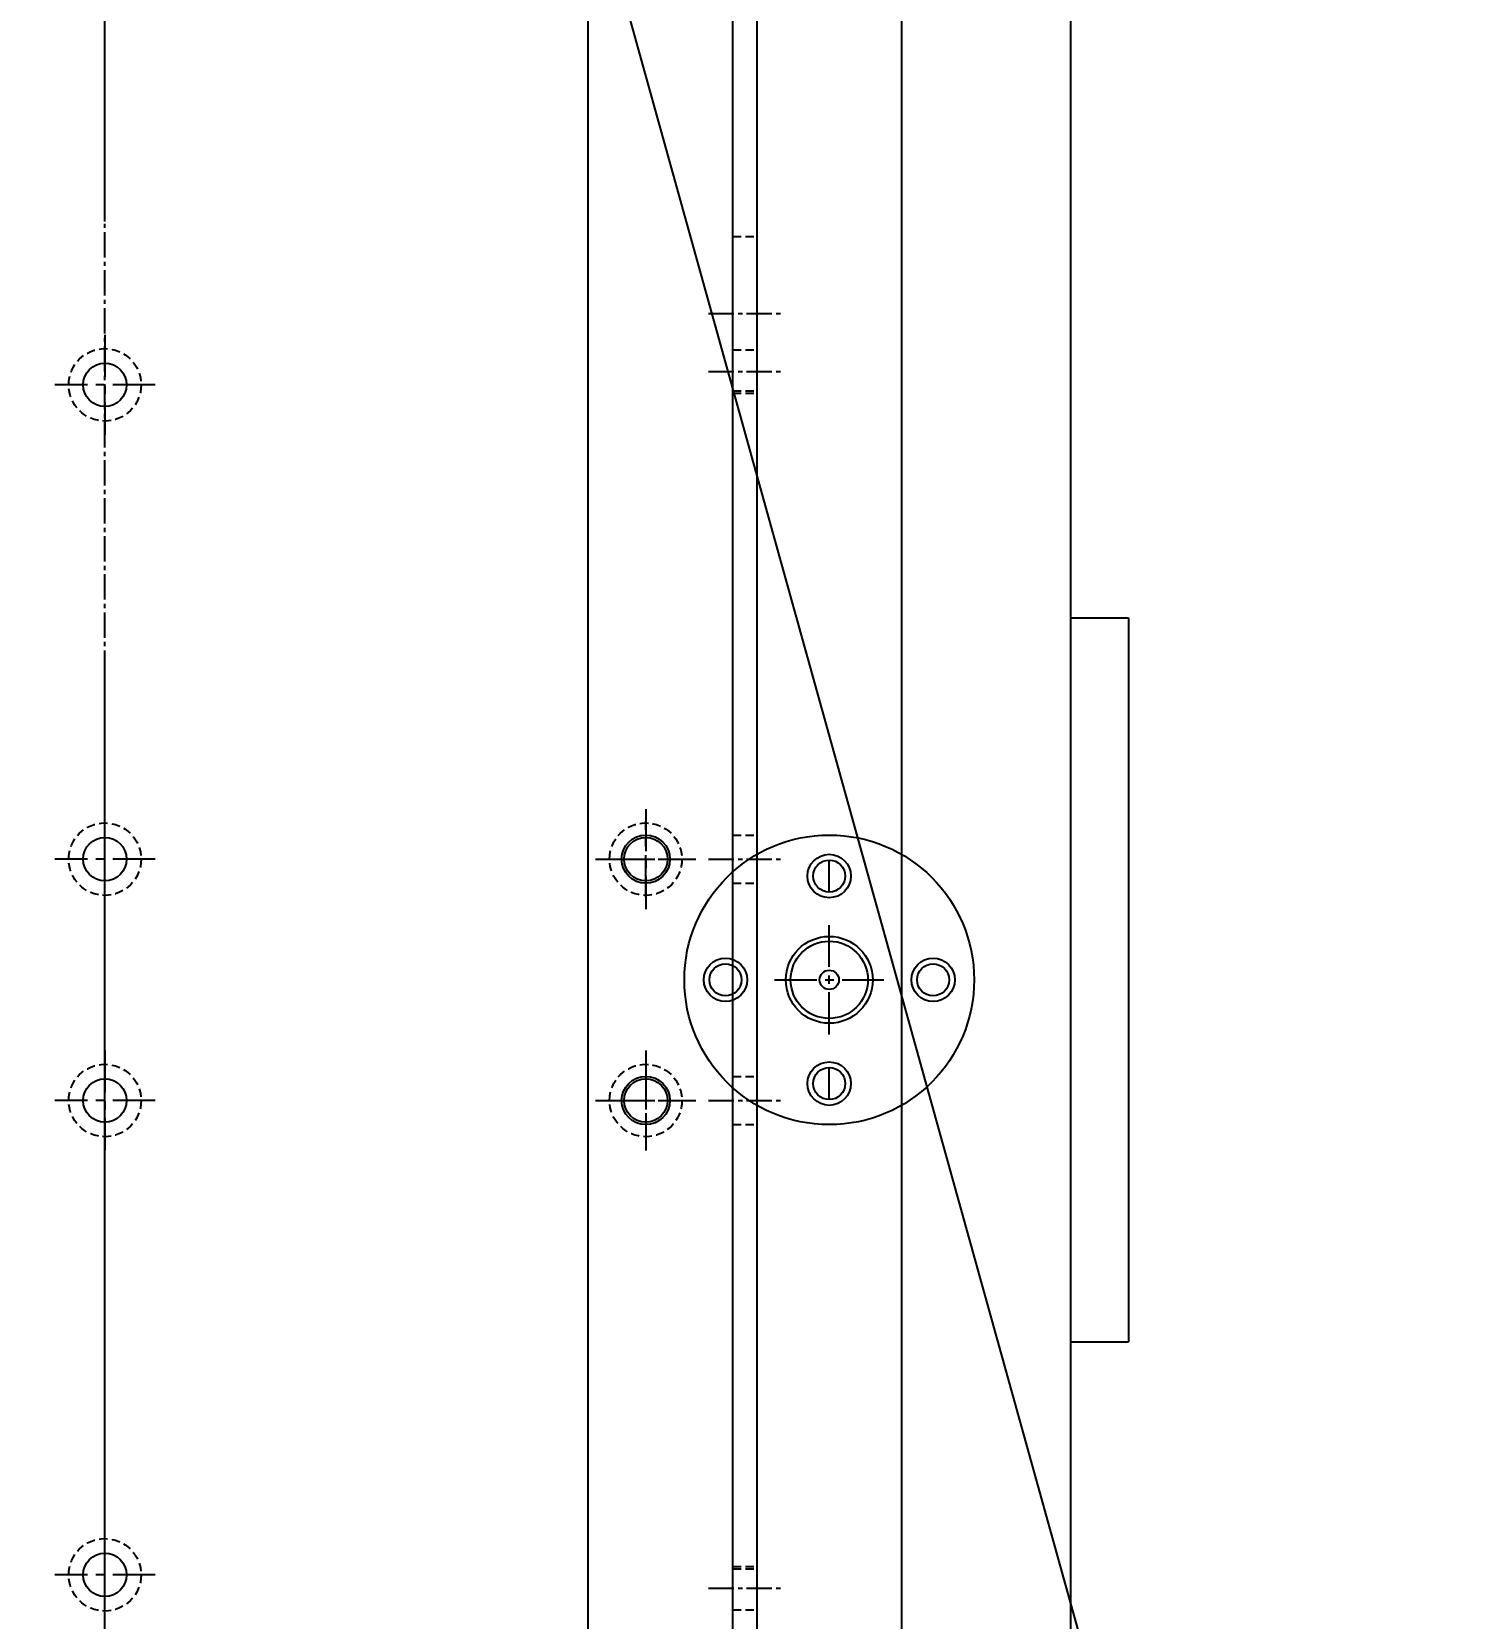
# Model space of a CAD drawing. Header units: millimetres. Extents: x 4969 to 37601, y -771 to 6478.
# Drawn here: x 9514.8 to 9814.8, y 2983.4 to 3312 of the extents above; entities that cross this region are included whole.
import ezdxf

# ---------------------------------------------------------------- set-up
doc = ezdxf.new("R2010")
doc.units = ezdxf.units.MM
doc.header["$LTSCALE"] = 7
doc.header["$MEASUREMENT"] = 0
for name, pattern in [('CENTER', [2, 1.25, -0.25, 0.25, -0.25]), ('CENTER2', [1.125, 0.75, -0.125, 0.125, -0.125]), ('CENTERX2', [101.6, 63.5, -12.7, 12.7, -12.7]), ('HIDDEN', [0.375, 0.25, -0.125])]:
    doc.linetypes.add(name, pattern=pattern)
doc.layers.get('0').update_dxf_attribs({"linetype": 'CONTINUOUS'})
doc.layers.get('Defpoints').update_dxf_attribs({"linetype": 'CONTINUOUS'})
doc.styles.get("Standard").update_dxf_attribs({"font": 'ISOCP'})
doc.dimstyles.new('PS-20', dxfattribs={"dimscale": 20, "dimtxt": 3.2, "dimasz": 2.5, "dimexe": 2, "dimexo": 2.5, "dimgap": 2, "dimtad": 1, "dimtoh": 1, "dimrnd": 0.05, "dimzin": 12, "dimdsep": 46, "dimtxsty": 'Standard', "dimcen": 0, "dimclrt": 2, "dimazin": 3, "dimtfac": 1, "dimtofl": 0, "dimtmove": 0, "dimatfit": 3, "dimfxl": 0, "dimtolj": 1, "dimtzin": 0, "dimarcsym": 0})

# ---------------------------------------------------------------- blocks, each defined once
blk = doc.blocks.new('*D212')
at = {"color": 0, "lineweight": -2}
for p, q in [((9714.96, 3615.61), (9970.65, 3615.61)), ((9930.65, 2665.61), (9930.65, 3565.61)), ((9525.77, 2615.61), (9970.65, 2615.61))]:
    blk.add_line(p, q, dxfattribs=at)
at = {"color": 0}
for points in [[(9922.31, 3565.61), (9938.98, 3565.61), (9930.65, 3615.61)], [(9922.31, 2665.61), (9938.98, 2665.61), (9930.65, 2615.61)]]:
    blk.add_solid(points, dxfattribs=at)
at = {"layer": 'Defpoints', "color": 0}
for p in [(9664.96, 3615.61), (9930.65, 3615.61), (9475.77, 2615.61)]:
    blk.add_point(p, dxfattribs=at)
at = {"color": 2, "insert": (9858.65, 3115.61), "char_height": 64, "attachment_point": 5, "rotation": 90}
blk.add_mtext('\\A1;1000', dxfattribs=at)
blk = doc.blocks.new('*D194')
at = {"color": 0, "lineweight": -2}
for p, q in [((9714.96, 3615.61), (10194.69, 3615.61)), ((10154.69, 1365.61), (10154.69, 3565.61)), ((9714.96, 1315.61), (10194.69, 1315.61))]:
    blk.add_line(p, q, dxfattribs=at)
at = {"color": 0}
for points in [[(10146.35, 3565.61), (10163.02, 3565.61), (10154.69, 3615.61)], [(10146.35, 1365.61), (10163.02, 1365.61), (10154.69, 1315.61)]]:
    blk.add_solid(points, dxfattribs=at)
at = {"layer": 'Defpoints', "color": 0}
for p in [(9664.96, 3615.61, -0.01), (10154.69, 3615.61), (9664.96, 1315.61, -0.01)]:
    blk.add_point(p, dxfattribs=at)
at = {"color": 2, "insert": (10082.68, 2465.61), "char_height": 64, "attachment_point": 5, "rotation": 90}
blk.add_mtext('\\A1;2300', dxfattribs=at)
blk = doc.blocks.new('A$C15B8284D')
at = {"color": 250}
for p, q in [((425, 0), (425, 12)), ((425, 12), (575, 12)), ((575, 0), (575, 12)), ((2300, 0), (0, 0)), ((481.82, -50), (475.18, -50)), ((524.82, -50), (518.18, -50)), ((0, -100), (1000, -100))]:
    blk.add_line(p, q, dxfattribs=at)
for centre, radius in [((500, -50), 30), ((500, -28.5), 4.5), ((500, -28.5), 3.32), ((500, -50), 8), ((478.5, -50), 4.5), ((521.5, -50), 4.5), ((478.5, -50), 3.32), ((500, -50), 2), ((521.5, -50), 3.32), ((500, -71.5), 4.5), ((500, -71.5), 3.32)]:
    blk.add_circle(centre, radius, dxfattribs=at)
blk = doc.blocks.new('A$C627F055A')
at = {"color": 1, "linetype": 'CENTER'}
for p, q in [((-519, 30.9), (-519, 15.1)), ((-469, 30.9), (-469, 15.1)), ((-511.1, 23), (-526.9, 23)), ((-476.9, 23), (-461.1, 23))]:
    blk.add_line(p, q, dxfattribs=at)
blk.add_lwpolyline([(0, 270), (0, 0), (-988, 0), (-988, 270)], close=True)
for centre in [(-519, 23), (-469, 23)]:
    blk.add_circle(centre, 5)
blk = doc.blocks.new('A$C03A0475B')
at = {"color": 1, "linetype": 'CENTER2'}
for p, q in [((368, 10), (368, -5)), ((469, 10), (469, -5)), ((519, 10), (519, -5)), ((620, 10), (620, -5))]:
    blk.add_line(p, q, dxfattribs=at)
at = {"color": 6, "linetype": 'CENTER2'}
blk.add_line((632, 10), (632, -5), dxfattribs=at)
at = {"color": 2, "linetype": 'HIDDEN'}
for p, q in [((363.5, 5), (363.5, 0)), ((372, 5), (372, 0)), ((372.5, 5), (372.5, 0)), ((464, 5), (464, 0)), ((474, 5), (474, 0)), ((514, 5), (514, 0)), ((524, 5), (524, 0)), ((615.5, 5), (615.5, 0)), ((616, 5), (616, 0)), ((624.5, 5), (624.5, 0)), ((648, 5), (648, 0))]:
    blk.add_line(p, q, dxfattribs=at)
at = {"color": 6}
blk.add_lwpolyline([(0, 5), (988, 5), (988, 0), (0, 0), (0, 5)], dxfattribs=at)
blk = doc.blocks.new('A$C4C9C1612')
at = {"color": 1, "linetype": 'CENTER'}
for p, q in [((266.75, -160.38), (266.75, -139.62)), ((365, -160.38), (365, -139.62)), ((415, -160.38), (415, -139.62)), ((513.25, -160.38), (513.25, -139.62)), ((256.37, -150), (277.13, -150)), ((375.38, -150), (354.62, -150)), ((404.62, -150), (425.38, -150)), ((523.63, -150), (502.87, -150)), ((365, -251.62), (365, -272.38)), ((415, -251.62), (415, -272.38)), ((375.38, -262), (354.62, -262)), ((425.38, -262), (404.62, -262)), ((390, -288.67), (390, -311.33)), ((378.67, -300), (401.33, -300))]:
    blk.add_line(p, q, dxfattribs=at)
at = {"color": 4}
blk.add_lwpolyline([(-103, -315), (883, -315), (883, 15), (-103, 15)], close=True, dxfattribs=at)
at = {"color": 2, "linetype": 'HIDDEN'}
for centre in [(266.75, -150), (365, -150), (415, -150), (513.25, -150), (365, -262), (415, -262)]:
    blk.add_circle(centre, 7.5, dxfattribs=at)
at = {"color": 4}
for centre, radius in [((266.75, -150), 4.5), ((365, -150), 4.5), ((415, -150), 4.5), ((513.25, -150), 4.5), ((365, -262), 4.5), ((415, -262), 4.5), ((390, -300), 9)]:
    blk.add_circle(centre, radius, dxfattribs=at)
blk = doc.blocks.new('A$C3F252EB0')
at = {"color": 1, "linetype": 'CENTER2'}
blk.add_line((-997, 165), (11, 165), dxfattribs=at)
for name, p in [('A$C4C9C1612', (-883, 315)), ('A$C627F055A', (1, 30)), ('A$C03A0475B', (-987, 30))]:
    blk.add_blockref(name, p)

msp = doc.modelspace()

# ---------------------------------------------------------------- linework, layer by layer
at = {"color": 1, "linetype": 'CENTERX2'}
msp.add_line((9529.962, -105.521, -0.01), (9529.962, 5305.145, -0.01), dxfattribs=at)
at = {"elevation": -0.01}
msp.add_lwpolyline([(9529.962, 3705.613), (10103.891, 1641.516)], dxfattribs=at)

# ---------------------------------------------------------------- block references
for name, p, rotation in [('A$C3F252EB0', (9694.962, 3608.613, -0.01), 90.00000000007347), ('A$C15B8284D', (9729.962, 3615.613, -0.01), 270.0000000000735)]:
    msp.add_blockref(name, p, dxfattribs=dict(rotation=rotation))

# ---------------------------------------------------------------- dimensions: what is measured, and where the dimension line sits
for base, p1, picture, middle in [((9930.648, 3615.613, -0.01), (9475.768, 2615.613, -0.01), '*D212', (9858.648, 3115.613, -0.01)), ((10154.688, 3615.613), (9664.962, 1315.613, -0.01), '*D194', (10082.682, 2465.613))]:
    dim = msp.add_linear_dim(base=base, p1=p1, p2=(9664.962, 3615.613, -0.01), angle=90, dimstyle='PS-20', override={"dimtmove": 1})
    dim.commit()
    dim.dimension.update_dxf_attribs({"geometry": picture, "text_midpoint": middle})

doc.saveas('drawing.dxf')
